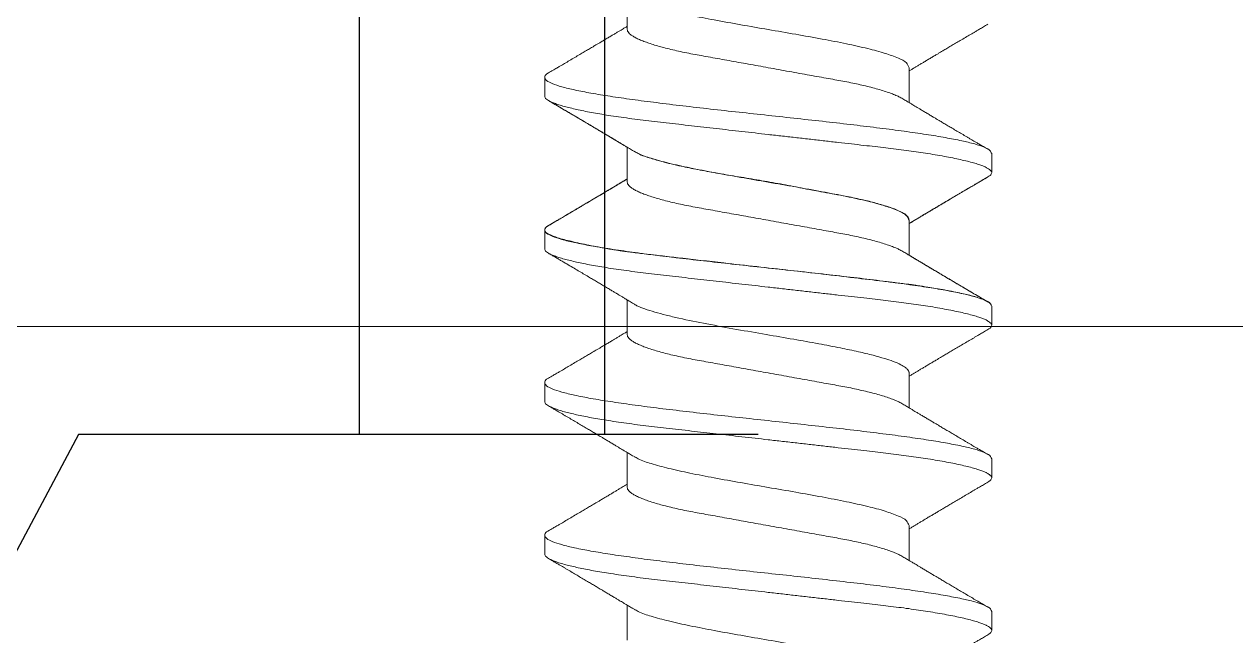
# Model space of a CAD drawing. Extents: x -82 to 113, y -82 to 93.
# Drawn here: x 8.2967 to 8.7412, y 87.245 to 87.4694 of the extents above; entities that cross this region are included whole.
import ezdxf

# ---------------------------------------------------------------- set-up
doc = ezdxf.new("R2010")
doc.units = 0
doc.header["$MEASUREMENT"] = 0
doc.linetypes.add('SLD-Solid', pattern=[0])
doc.layers.get('0').update_dxf_attribs({"linetype": 'CONTINUOUS'})
for name, color, linetype in [('Ballons', 7, 'CONTINUOUS'), ('INERTIA', 7, 'CONTINUOUS'), ('VENT', 5, 'CONTINUOUS')]:
    doc.layers.add(name, color=color, linetype=linetype)

# ---------------------------------------------------------------- blocks, each defined once
blk = doc.blocks.new('NO 8 2 IN')
at = {"color": 7, "linetype": 'SLD-Solid', "lineweight": 15}
for p, q in [((0.4745, 0.082), (0.4675, 0.082)), ((0.5305, 0.082), (0.5235, 0.082)), ((0.5305, 0.082), (0.52353, 0.082)), ((0.5865, 0.082), (0.5795, 0.082)), ((0.6425, 0.082), (0.6355, 0.082)), ((0.45, 0.05169), (0.43721, 0.05169)), ((0.506, 0.05169), (0.49321, 0.05169)), ((0.506, 0.05169), (0.49321, 0.05169)), ((0.562, 0.05169), (0.54921, 0.05169)), ((0.618, 0.05169), (0.60521, 0.05169)), ((0.674, 0.05169), (0.66121, 0.05169)), ((0.464, -0.05169), (0.47679, -0.05169)), ((0.51997, -0.05169), (0.53279, -0.05169)), ((0.52, -0.05169), (0.53279, -0.05169)), ((0.576, -0.05169), (0.58879, -0.05169)), ((0.632, -0.05169), (0.64479, -0.05169)), ((0.4955, -0.082), (0.5025, -0.082)), ((0.5515, -0.082), (0.5585, -0.082)), ((0.5515, -0.082), (0.5585, -0.082)), ((0.6075, -0.082), (0.6145, -0.082)), ((0.6635, -0.082), (0.6705, -0.082))]:
    blk.add_line(p, q, dxfattribs=at)
for points, knots in [([(0.46594, 0.08062), (0.46562, 0.08006), (0.46501, 0.07903), (0.46418, 0.07762), (0.46351, 0.07648), (0.46295, 0.07553), (0.46226, 0.07436), (0.46136, 0.07282), (0.46027, 0.07098), (0.45921, 0.06918), (0.45823, 0.06752), (0.4573, 0.06596), (0.45653, 0.06465), (0.45591, 0.06361), (0.45539, 0.06273), (0.45479, 0.06173), (0.45412, 0.0606), (0.45339, 0.05936), (0.45267, 0.05816), (0.45198, 0.057), (0.45133, 0.05592), (0.45074, 0.05493), (0.45019, 0.05401), (0.44965, 0.05311), (0.44919, 0.05234), (0.44889, 0.05184), (0.44879, 0.05169)], [0, 0, 0, 0, 0.057982, 0.10656, 0.145743, 0.175978, 0.205039, 0.267031, 0.335195, 0.395552, 0.453065, 0.507733, 0.557279, 0.588303, 0.615909, 0.648764, 0.691919, 0.733036, 0.777294, 0.8174, 0.853077, 0.889787, 0.920247, 0.948394, 0.983846, 1, 1, 1, 1]), ([(0.46586, 0.08045), (0.46599, 0.08074), (0.46631, 0.08144), (0.46752, 0.08233), (0.46907, 0.08107), (0.47001, 0.07885), (0.47118, 0.07537), (0.47228, 0.07064), (0.47343, 0.0647), (0.47457, 0.05766), (0.47572, 0.04964), (0.47688, 0.04077), (0.47803, 0.0312), (0.47919, 0.0211), (0.48034, 0.01064), (0.4815, 0), (0.48266, -0.01064), (0.48381, -0.0211), (0.48497, -0.03121), (0.48612, -0.04077), (0.48728, -0.04964), (0.48843, -0.05766), (0.48957, -0.06471), (0.49072, -0.07062), (0.49181, -0.07541), (0.49299, -0.07877), (0.49393, -0.08123), (0.49508, -0.0818), (0.4955, -0.082)], [0, 0, 0, 0, 0.005731, 0.013729, 0.021728, 0.035806, 0.057192, 0.085897, 0.121575, 0.16369, 0.211566, 0.264413, 0.32135, 0.381419, 0.443609, 0.506868, 0.570127, 0.632316, 0.692385, 0.749321, 0.802168, 0.850043, 0.892158, 0.927835, 0.956539, 0.977925, 0.992002, 1, 1, 1, 1]), ([(0.4745, 0.082), (0.47467, 0.08196), (0.47508, 0.08188), (0.47559, 0.08134), (0.47613, 0.08055), (0.47667, 0.07943), (0.47724, 0.078), (0.47782, 0.07624), (0.47839, 0.07424), (0.47894, 0.07201), (0.47949, 0.06959), (0.48004, 0.06692), (0.48058, 0.06404), (0.48111, 0.06094), (0.48166, 0.05756), (0.4822, 0.05389), (0.48274, 0.04995), (0.48326, 0.04587), (0.48376, 0.04167), (0.48425, 0.03731), (0.48477, 0.03278), (0.48529, 0.02821), (0.48581, 0.02362), (0.48633, 0.01904), (0.48687, 0.01436), (0.48741, 0.00962), (0.48795, 0.00482), (0.48852, -0.00015), (0.4891, -0.00526), (0.48969, -0.01048), (0.49028, -0.01564), (0.49086, -0.02071), (0.49142, -0.02565), (0.49197, -0.03045), (0.49248, -0.03495), (0.49296, -0.03915), (0.4934, -0.04309), (0.49387, -0.04691), (0.49435, -0.05063), (0.49485, -0.05422), (0.49538, -0.05776), (0.49593, -0.06122), (0.49652, -0.06456), (0.49711, -0.06766), (0.4977, -0.07048), (0.4983, -0.07301), (0.49889, -0.07524), (0.49946, -0.07712), (0.50001, -0.07865), (0.50052, -0.07985), (0.50102, -0.08079), (0.50151, -0.08145), (0.50198, -0.0819), (0.50234, -0.08197), (0.5025, -0.082)], [0, 0, 0, 0, 0.003092, 0.007218, 0.012848, 0.020196, 0.029358, 0.040369, 0.053221, 0.066587, 0.081415, 0.097635, 0.11516, 0.13389, 0.153715, 0.176448, 0.200175, 0.224724, 0.249925, 0.275906, 0.303091, 0.331379, 0.358168, 0.385658, 0.413725, 0.442232, 0.471038, 0.499995, 0.531578, 0.562967, 0.593969, 0.624401, 0.654092, 0.682884, 0.710637, 0.735058, 0.758527, 0.78147, 0.803831, 0.825476, 0.846274, 0.867849, 0.888108, 0.906911, 0.924131, 0.939662, 0.953423, 0.965357, 0.974673, 0.982441, 0.988705, 0.993557, 0.99719, 1, 1, 1, 1]), ([(0.49456, 0.04945), (0.49428, 0.04991), (0.49375, 0.05078), (0.49303, 0.05198), (0.49243, 0.05298), (0.49191, 0.05385), (0.4914, 0.05471), (0.49082, 0.05567), (0.49014, 0.05681), (0.4894, 0.05805), (0.48864, 0.05932), (0.48793, 0.06051), (0.48732, 0.06153), (0.48683, 0.06237), (0.4864, 0.06309), (0.486, 0.06377), (0.48543, 0.06472), (0.48468, 0.06599), (0.48374, 0.06758), (0.48273, 0.06928), (0.4817, 0.07104), (0.48081, 0.07255), (0.48009, 0.07376), (0.47957, 0.07465), (0.47905, 0.07552), (0.47849, 0.07647), (0.47782, 0.07762), (0.47699, 0.07903), (0.47639, 0.08006), (0.47606, 0.08062)], [0, 0, 0, 0, 0.045199, 0.083899, 0.116073, 0.141732, 0.167575, 0.1987, 0.235116, 0.276837, 0.318633, 0.357685, 0.39061, 0.417395, 0.438437, 0.45965, 0.482988, 0.529851, 0.581566, 0.636015, 0.6932, 0.75069, 0.780866, 0.809473, 0.836508, 0.864578, 0.900962, 0.946099, 1, 1, 1, 1]), ([(0.49456, 0.04945), (0.49428, 0.04991), (0.49377, 0.05076), (0.49309, 0.05188), (0.49257, 0.05275), (0.49215, 0.05345), (0.49178, 0.05406), (0.49128, 0.0549), (0.49062, 0.056), (0.48985, 0.05729), (0.48908, 0.05858), (0.48828, 0.05993), (0.48744, 0.06134), (0.48663, 0.06269), (0.48594, 0.06386), (0.48529, 0.06496), (0.48466, 0.06602), (0.48402, 0.06711), (0.48332, 0.06828), (0.4825, 0.06968), (0.4815, 0.07137), (0.48034, 0.07334), (0.47904, 0.07555), (0.47759, 0.078), (0.47658, 0.07972), (0.47606, 0.08062)], [0, 0, 0, 0, 0.045353, 0.081555, 0.108572, 0.129196, 0.148888, 0.167788, 0.210444, 0.254777, 0.291591, 0.335499, 0.384247, 0.427876, 0.465291, 0.496675, 0.533955, 0.567023, 0.601469, 0.646254, 0.701492, 0.764493, 0.835236, 0.913735, 1, 1, 1, 1]), ([(0.52194, 0.08062), (0.52162, 0.08006), (0.52101, 0.07903), (0.52018, 0.07762), (0.51951, 0.07648), (0.51895, 0.07553), (0.51826, 0.07436), (0.51736, 0.07282), (0.51627, 0.07098), (0.51521, 0.06918), (0.51423, 0.06752), (0.5133, 0.06596), (0.51253, 0.06465), (0.51191, 0.06361), (0.51139, 0.06273), (0.51079, 0.06173), (0.51012, 0.0606), (0.50939, 0.05936), (0.50867, 0.05816), (0.50798, 0.057), (0.50733, 0.05592), (0.50674, 0.05493), (0.50619, 0.05401), (0.50565, 0.05311), (0.50519, 0.05234), (0.50489, 0.05184), (0.50479, 0.05169)], [0, 0, 0, 0, 0.057982, 0.10656, 0.145743, 0.175979, 0.205039, 0.267031, 0.335196, 0.395553, 0.453065, 0.507733, 0.55728, 0.588303, 0.615909, 0.648764, 0.691919, 0.733036, 0.777295, 0.817401, 0.853077, 0.889788, 0.920247, 0.948394, 0.983846, 1, 1, 1, 1]), ([(0.52194, 0.08062), (0.5215, 0.07986), (0.52066, 0.07844), (0.5195, 0.07646), (0.51851, 0.07477), (0.5177, 0.0734), (0.51706, 0.07233), (0.5166, 0.07154), (0.51626, 0.07096), (0.51588, 0.07032), (0.51537, 0.06946), (0.51464, 0.06821), (0.51378, 0.06677), (0.51289, 0.06527), (0.51189, 0.06357), (0.51071, 0.06159), (0.50931, 0.05923), (0.50811, 0.05722), (0.50713, 0.05559), (0.50638, 0.05433), (0.5056, 0.05302), (0.50505, 0.05212), (0.50479, 0.05169)], [0, 0, 0, 0, 0.078557, 0.146928, 0.205127, 0.253171, 0.28911, 0.316082, 0.334103, 0.349938, 0.382039, 0.422951, 0.47932, 0.53159, 0.578742, 0.655255, 0.736752, 0.823805, 0.864701, 0.906202, 0.954829, 1, 1, 1, 1]), ([(0.52186, 0.08045), (0.52199, 0.08074), (0.52231, 0.08144), (0.52352, 0.08233), (0.52507, 0.08107), (0.52601, 0.07885), (0.52718, 0.07537), (0.52828, 0.07064), (0.52943, 0.0647), (0.53057, 0.05766), (0.53172, 0.04964), (0.53288, 0.04077), (0.53403, 0.0312), (0.53519, 0.0211), (0.53634, 0.01064), (0.5375, 0), (0.53866, -0.01064), (0.53981, -0.0211), (0.54097, -0.03121), (0.54212, -0.04077), (0.54328, -0.04964), (0.54443, -0.05766), (0.54557, -0.06471), (0.54672, -0.07062), (0.54781, -0.07541), (0.549, -0.07875), (0.54987, -0.08116), (0.55092, -0.08168), (0.55124, -0.08185)], [0, 0, 0, 0, 0.005741, 0.013754, 0.021767, 0.035869, 0.057293, 0.086049, 0.12179, 0.163979, 0.21194, 0.26488, 0.321917, 0.382093, 0.444392, 0.507763, 0.571133, 0.633432, 0.693607, 0.750644, 0.803584, 0.851544, 0.893732, 0.929473, 0.958227, 0.979651, 0.993752, 1, 1, 1, 1]), ([(0.52193, 0.08041), (0.52212, 0.08085), (0.52247, 0.08171), (0.52426, 0.08222), (0.52547, 0.07989), (0.52659, 0.07684), (0.52788, 0.07178), (0.52896, 0.06668), (0.52976, 0.06251), (0.53018, 0.06019), (0.5304, 0.05897), (0.53051, 0.05835), (0.53057, 0.05803), (0.5306, 0.05788), (0.53061, 0.0578), (0.53062, 0.05776), (0.53062, 0.05774), (0.53062, 0.05773), (0.53062, 0.05772), (0.53062, 0.05772), (0.53062, 0.05772), (0.53062, 0.05772), (0.53072, 0.05703), (0.53092, 0.05588), (0.53116, 0.05417), (0.5314, 0.05248), (0.53167, 0.05045), (0.53198, 0.04808), (0.53232, 0.04532), (0.5327, 0.04217), (0.5332, 0.03776), (0.53387, 0.0319), (0.53472, 0.02442), (0.53579, 0.01508), (0.53701, 0.00415), (0.53836, -0.00798), (0.53971, -0.01994), (0.54106, -0.0313), (0.54214, -0.04029), (0.54285, -0.04621), (0.54318, -0.04903), (0.54335, -0.0504), (0.54343, -0.05108), (0.54347, -0.05141), (0.54349, -0.05158), (0.5435, -0.05166), (0.5435, -0.0517), (0.5435, -0.05172), (0.54351, -0.05173), (0.54351, -0.05174), (0.54351, -0.05174), (0.54351, -0.05174), (0.54353, -0.0519), (0.54357, -0.05228), (0.54366, -0.05293), (0.54377, -0.05374), (0.54405, -0.05565), (0.54445, -0.05825), (0.545, -0.06161), (0.54555, -0.06478), (0.54633, -0.06881), (0.54727, -0.07305), (0.54836, -0.07695), (0.54931, -0.07952), (0.55013, -0.08101), (0.55082, -0.08185), (0.55132, -0.08196), (0.5515, -0.082)], [0, 0, 0, 0, 0.008288, 0.015815, 0.02672, 0.047073, 0.077224, 0.116716, 0.13973, 0.152002, 0.158323, 0.161529, 0.163143, 0.163953, 0.164359, 0.164562, 0.164663, 0.164714, 0.164739, 0.164752, 0.164758, 0.164762, 0.164765, 0.17707, 0.185225, 0.195238, 0.207216, 0.221279, 0.23755, 0.256156, 0.277217, 0.315911, 0.360164, 0.409986, 0.481747, 0.554052, 0.625314, 0.693969, 0.755924, 0.785062, 0.799105, 0.805988, 0.809393, 0.811087, 0.811931, 0.812353, 0.812564, 0.812669, 0.812722, 0.812748, 0.812761, 0.812768, 0.812771, 0.815653, 0.819509, 0.824314, 0.830037, 0.853487, 0.870809, 0.889988, 0.91033, 0.943276, 0.966454, 0.981801, 0.99127, 0.996748, 1, 1, 1, 1]), ([(0.5305, 0.082), (0.53067, 0.08196), (0.53108, 0.08188), (0.53159, 0.08134), (0.53213, 0.08055), (0.53267, 0.07943), (0.53324, 0.078), (0.53382, 0.07624), (0.53439, 0.07424), (0.53494, 0.07201), (0.53549, 0.06959), (0.53604, 0.06692), (0.53658, 0.06404), (0.53711, 0.06094), (0.53766, 0.05756), (0.5382, 0.05389), (0.53874, 0.04995), (0.53926, 0.04587), (0.53976, 0.04167), (0.54025, 0.03731), (0.54077, 0.03278), (0.54129, 0.02821), (0.54181, 0.02362), (0.54233, 0.01904), (0.54287, 0.01436), (0.54341, 0.00962), (0.54395, 0.00482), (0.54452, -0.00015), (0.5451, -0.00526), (0.54569, -0.01048), (0.54628, -0.01564), (0.54686, -0.02071), (0.54742, -0.02565), (0.54797, -0.03045), (0.54848, -0.03495), (0.54896, -0.03915), (0.5494, -0.04309), (0.54987, -0.04691), (0.55035, -0.05063), (0.55085, -0.05422), (0.55138, -0.05776), (0.55193, -0.06122), (0.55252, -0.06456), (0.55311, -0.06766), (0.5537, -0.07048), (0.5543, -0.07301), (0.55489, -0.07524), (0.55546, -0.07712), (0.55601, -0.07865), (0.55652, -0.07985), (0.55702, -0.08079), (0.55751, -0.08145), (0.55798, -0.0819), (0.55834, -0.08197), (0.5585, -0.082)], [0, 0, 0, 0, 0.003092, 0.007218, 0.012848, 0.020196, 0.029358, 0.040369, 0.053221, 0.066587, 0.081415, 0.097635, 0.11516, 0.13389, 0.153715, 0.176448, 0.200175, 0.224724, 0.249925, 0.275906, 0.303091, 0.331379, 0.358168, 0.385658, 0.413725, 0.442232, 0.471038, 0.499995, 0.531578, 0.562967, 0.593969, 0.624401, 0.654092, 0.682884, 0.710637, 0.735058, 0.758527, 0.78147, 0.803831, 0.825476, 0.846274, 0.867849, 0.888108, 0.906911, 0.924131, 0.939662, 0.953423, 0.965357, 0.974673, 0.982441, 0.988705, 0.993557, 0.99719, 1, 1, 1, 1]), ([(0.5305, 0.082), (0.53067, 0.08196), (0.53108, 0.08188), (0.53159, 0.08134), (0.53213, 0.08055), (0.53267, 0.07943), (0.53324, 0.078), (0.53382, 0.07624), (0.53439, 0.07424), (0.53494, 0.07201), (0.53549, 0.06959), (0.53604, 0.06692), (0.53658, 0.06404), (0.53711, 0.06094), (0.53766, 0.05756), (0.5382, 0.05389), (0.53874, 0.04995), (0.53926, 0.04587), (0.53976, 0.04167), (0.54025, 0.03731), (0.54077, 0.03278), (0.54129, 0.02821), (0.54181, 0.02362), (0.54233, 0.01904), (0.54287, 0.01436), (0.54341, 0.00962), (0.54395, 0.00482), (0.54452, -0.00015), (0.5451, -0.00526), (0.54569, -0.01048), (0.54628, -0.01564), (0.54686, -0.02071), (0.54742, -0.02565), (0.54797, -0.03045), (0.54848, -0.03495), (0.54896, -0.03915), (0.5494, -0.04309), (0.54987, -0.04691), (0.55035, -0.05063), (0.55085, -0.05422), (0.55138, -0.05776), (0.55193, -0.06122), (0.55252, -0.06456), (0.55311, -0.06766), (0.5537, -0.07048), (0.5543, -0.07301), (0.55489, -0.07524), (0.55546, -0.07712), (0.55601, -0.07865), (0.55652, -0.07985), (0.55702, -0.08079), (0.55751, -0.08145), (0.55798, -0.0819), (0.55834, -0.08197), (0.5585, -0.082)], [0, 0, 0, 0, 0.0030922, 0.0072181, 0.0128484, 0.0201962, 0.0293579, 0.0403687, 0.0532214, 0.0665875, 0.0814155, 0.097635, 0.1151599, 0.1338904, 0.1537149, 0.1764479, 0.2001745, 0.2247242, 0.2499245, 0.2759056, 0.3030907, 0.3313793, 0.3581676, 0.385658, 0.4137247, 0.4422324, 0.4710383, 0.4999946, 0.5315781, 0.5629665, 0.5939686, 0.6244012, 0.6540923, 0.6828844, 0.7106365, 0.7350577, 0.7585265, 0.7814702, 0.803831, 0.825476, 0.8462743, 0.8678486, 0.8881084, 0.906911, 0.9241308, 0.9396618, 0.9534224, 0.9653573, 0.9746726, 0.982441, 0.9887047, 0.9935572, 0.9971898, 1, 1, 1, 1]), ([(0.55056, 0.04945), (0.55027, 0.04993), (0.54972, 0.05083), (0.54896, 0.05209), (0.54829, 0.05321), (0.54772, 0.05417), (0.54724, 0.05496), (0.54688, 0.05556), (0.54658, 0.05606), (0.5463, 0.05653), (0.54586, 0.05727), (0.54524, 0.05832), (0.54442, 0.05968), (0.54355, 0.06115), (0.54267, 0.06264), (0.5418, 0.06411), (0.54086, 0.06568), (0.53986, 0.06737), (0.53874, 0.06926), (0.53757, 0.07125), (0.5365, 0.07307), (0.53557, 0.07464), (0.53487, 0.07583), (0.53431, 0.07678), (0.53383, 0.0776), (0.53336, 0.0784), (0.53275, 0.07943), (0.5323, 0.0802), (0.53206, 0.08062)], [0, 0, 0, 0, 0.046389, 0.087179, 0.122346, 0.154449, 0.179736, 0.198192, 0.212685, 0.227819, 0.243656, 0.283769, 0.329025, 0.374915, 0.424937, 0.472362, 0.516088, 0.57665, 0.634995, 0.697606, 0.767583, 0.81008, 0.848361, 0.882214, 0.901107, 0.926387, 0.959349, 1, 1, 1, 1]), ([(0.57794, 0.08062), (0.57762, 0.08006), (0.57701, 0.07903), (0.57618, 0.07762), (0.57551, 0.07648), (0.57495, 0.07553), (0.57426, 0.07436), (0.57336, 0.07282), (0.57227, 0.07098), (0.57121, 0.06918), (0.57023, 0.06752), (0.5693, 0.06596), (0.56853, 0.06465), (0.56791, 0.06361), (0.56739, 0.06273), (0.56679, 0.06173), (0.56612, 0.0606), (0.56539, 0.05936), (0.56467, 0.05816), (0.56398, 0.057), (0.56333, 0.05592), (0.56274, 0.05493), (0.56219, 0.05401), (0.56165, 0.05311), (0.56119, 0.05234), (0.56089, 0.05184), (0.56079, 0.05169)], [0, 0, 0, 0, 0.0579828, 0.1065596, 0.1457438, 0.1759787, 0.2050392, 0.2670312, 0.3351953, 0.3955529, 0.4530647, 0.5077331, 0.5572798, 0.5883029, 0.6159094, 0.6487641, 0.6919186, 0.7330355, 0.7772941, 0.8174003, 0.8530775, 0.8897876, 0.9202468, 0.9483936, 0.9838456, 1, 1, 1, 1]), ([(0.57786, 0.08045), (0.57799, 0.08074), (0.57831, 0.08144), (0.57952, 0.08233), (0.58107, 0.08107), (0.58201, 0.07885), (0.58318, 0.07537), (0.58428, 0.07064), (0.58543, 0.0647), (0.58657, 0.05766), (0.58772, 0.04964), (0.58888, 0.04077), (0.59003, 0.0312), (0.59119, 0.0211), (0.59234, 0.01064), (0.5935, 0), (0.59466, -0.01064), (0.59581, -0.0211), (0.59697, -0.03121), (0.59812, -0.04077), (0.59928, -0.04964), (0.60043, -0.05766), (0.60157, -0.06471), (0.60272, -0.07062), (0.60381, -0.07541), (0.60499, -0.07877), (0.60593, -0.08123), (0.60708, -0.0818), (0.6075, -0.082)], [0, 0, 0, 0, 0.005731, 0.013729, 0.021729, 0.035806, 0.057193, 0.085897, 0.121575, 0.163691, 0.211566, 0.264413, 0.32135, 0.381419, 0.443609, 0.506868, 0.570127, 0.632316, 0.692385, 0.749322, 0.802168, 0.850043, 0.892158, 0.927835, 0.956539, 0.977925, 0.992002, 1, 1, 1, 1]), ([(0.5865, 0.082), (0.58667, 0.08196), (0.58708, 0.08188), (0.58759, 0.08134), (0.58813, 0.08055), (0.58867, 0.07943), (0.58924, 0.078), (0.58982, 0.07624), (0.59039, 0.07424), (0.59094, 0.07201), (0.59149, 0.06959), (0.59204, 0.06692), (0.59258, 0.06404), (0.59311, 0.06094), (0.59366, 0.05756), (0.5942, 0.05389), (0.59474, 0.04995), (0.59526, 0.04587), (0.59576, 0.04167), (0.59625, 0.03731), (0.59677, 0.03278), (0.59729, 0.02821), (0.59781, 0.02362), (0.59833, 0.01904), (0.59887, 0.01436), (0.59941, 0.00962), (0.59995, 0.00482), (0.60052, -0.00015), (0.6011, -0.00526), (0.60169, -0.01048), (0.60228, -0.01564), (0.60286, -0.02071), (0.60342, -0.02565), (0.60397, -0.03045), (0.60448, -0.03495), (0.60496, -0.03915), (0.6054, -0.04309), (0.60587, -0.04691), (0.60635, -0.05063), (0.60685, -0.05422), (0.60738, -0.05776), (0.60793, -0.06122), (0.60852, -0.06456), (0.60911, -0.06766), (0.6097, -0.07048), (0.6103, -0.07301), (0.61089, -0.07524), (0.61146, -0.07712), (0.61201, -0.07865), (0.61252, -0.07985), (0.61302, -0.08079), (0.61351, -0.08145), (0.61398, -0.0819), (0.61434, -0.08197), (0.6145, -0.082)], [0, 0, 0, 0, 0.003093, 0.007218, 0.012849, 0.020196, 0.029358, 0.040369, 0.053222, 0.066588, 0.081416, 0.097635, 0.11516, 0.133891, 0.153715, 0.176448, 0.200175, 0.224724, 0.249925, 0.275906, 0.303091, 0.331379, 0.358168, 0.385658, 0.413725, 0.442233, 0.471038, 0.499995, 0.531578, 0.562967, 0.593969, 0.624401, 0.654092, 0.682884, 0.710637, 0.735058, 0.758527, 0.78147, 0.803831, 0.825476, 0.846274, 0.867849, 0.888108, 0.906911, 0.924131, 0.939662, 0.953422, 0.965357, 0.974673, 0.982441, 0.988705, 0.993557, 0.99719, 1, 1, 1, 1]), ([(0.60656, 0.04945), (0.60628, 0.04991), (0.60575, 0.05078), (0.60503, 0.05198), (0.60443, 0.05298), (0.60391, 0.05385), (0.6034, 0.05471), (0.60282, 0.05567), (0.60214, 0.05681), (0.6014, 0.05805), (0.60064, 0.05932), (0.59993, 0.06051), (0.59932, 0.06153), (0.59883, 0.06237), (0.5984, 0.06309), (0.598, 0.06377), (0.59743, 0.06472), (0.59668, 0.06599), (0.59574, 0.06758), (0.59473, 0.06928), (0.5937, 0.07104), (0.59281, 0.07255), (0.59209, 0.07376), (0.59157, 0.07465), (0.59105, 0.07552), (0.59049, 0.07647), (0.58982, 0.07762), (0.58899, 0.07903), (0.58839, 0.08006), (0.58806, 0.08062)], [0, 0, 0, 0, 0.0451994, 0.0838995, 0.1160725, 0.1417323, 0.1675759, 0.1986999, 0.2351163, 0.2768365, 0.318633, 0.357685, 0.3906107, 0.4173953, 0.438437, 0.4596498, 0.4829882, 0.5298511, 0.5815661, 0.6360153, 0.6932005, 0.7506899, 0.7808661, 0.8094732, 0.8365086, 0.8645783, 0.9009618, 0.9460988, 1, 1, 1, 1]), ([(0.63394, 0.08062), (0.63362, 0.08006), (0.63301, 0.07903), (0.63218, 0.07762), (0.63151, 0.07648), (0.63095, 0.07553), (0.63026, 0.07436), (0.62936, 0.07282), (0.62827, 0.07098), (0.62721, 0.06918), (0.62623, 0.06752), (0.6253, 0.06596), (0.62453, 0.06465), (0.62391, 0.06361), (0.62339, 0.06273), (0.62279, 0.06173), (0.62212, 0.0606), (0.62139, 0.05936), (0.62067, 0.05816), (0.61998, 0.057), (0.61933, 0.05592), (0.61874, 0.05493), (0.61819, 0.05401), (0.61765, 0.05311), (0.61719, 0.05234), (0.61689, 0.05184), (0.61679, 0.05169)], [0, 0, 0, 0, 0.057982, 0.10656, 0.145743, 0.175979, 0.205039, 0.26703, 0.335195, 0.395553, 0.453065, 0.507733, 0.55728, 0.588303, 0.615908, 0.648764, 0.691919, 0.733036, 0.777294, 0.8174, 0.853077, 0.889788, 0.920247, 0.948394, 0.983846, 1, 1, 1, 1]), ([(0.63386, 0.08045), (0.63399, 0.08074), (0.63431, 0.08144), (0.63552, 0.08233), (0.63707, 0.08107), (0.63801, 0.07885), (0.63918, 0.07537), (0.64028, 0.07064), (0.64143, 0.0647), (0.64257, 0.05766), (0.64372, 0.04964), (0.64488, 0.04077), (0.64603, 0.0312), (0.64719, 0.0211), (0.64834, 0.01064), (0.6495, 0), (0.65066, -0.01064), (0.65181, -0.0211), (0.65297, -0.03121), (0.65412, -0.04077), (0.65528, -0.04964), (0.65643, -0.05766), (0.65757, -0.06471), (0.65872, -0.07062), (0.65981, -0.07541), (0.66099, -0.07877), (0.66193, -0.08123), (0.66308, -0.0818), (0.6635, -0.082)], [0, 0, 0, 0, 0.005731, 0.013729, 0.021728, 0.035806, 0.057192, 0.085897, 0.121575, 0.16369, 0.211566, 0.264413, 0.32135, 0.381419, 0.443609, 0.506868, 0.570127, 0.632316, 0.692385, 0.749321, 0.802168, 0.850043, 0.892157, 0.927835, 0.956539, 0.977925, 0.992001, 1, 1, 1, 1]), ([(0.6425, 0.082), (0.64267, 0.08196), (0.64308, 0.08188), (0.64359, 0.08134), (0.64413, 0.08055), (0.64467, 0.07943), (0.64524, 0.078), (0.64582, 0.07624), (0.64639, 0.07424), (0.64694, 0.07201), (0.64749, 0.06959), (0.64804, 0.06692), (0.64858, 0.06404), (0.64911, 0.06094), (0.64965, 0.05756), (0.6502, 0.05389), (0.65074, 0.04995), (0.65126, 0.04587), (0.65176, 0.04167), (0.65225, 0.03731), (0.65277, 0.03278), (0.65329, 0.02821), (0.65381, 0.02362), (0.65433, 0.01904), (0.65486, 0.01436), (0.65541, 0.00962), (0.65595, 0.00482), (0.65652, -0.00015), (0.6571, -0.00526), (0.65769, -0.01048), (0.65828, -0.01564), (0.65886, -0.02071), (0.65942, -0.02565), (0.65997, -0.03045), (0.66048, -0.03495), (0.66096, -0.03915), (0.6614, -0.04309), (0.66187, -0.04691), (0.66235, -0.05063), (0.66285, -0.05422), (0.66338, -0.05776), (0.66393, -0.06122), (0.66452, -0.06456), (0.66511, -0.06766), (0.6657, -0.07048), (0.6663, -0.07301), (0.66689, -0.07524), (0.66746, -0.07712), (0.66801, -0.07865), (0.66852, -0.07985), (0.66902, -0.08079), (0.66951, -0.08145), (0.66998, -0.0819), (0.67034, -0.08197), (0.6705, -0.082)], [0, 0, 0, 0, 0.003092, 0.007218, 0.012848, 0.020196, 0.029358, 0.040368, 0.053221, 0.066587, 0.081415, 0.097635, 0.11516, 0.13389, 0.153715, 0.176448, 0.200174, 0.224724, 0.249924, 0.275905, 0.303091, 0.331379, 0.358167, 0.385658, 0.413725, 0.442232, 0.471038, 0.499995, 0.531578, 0.562966, 0.593969, 0.624401, 0.654092, 0.682884, 0.710636, 0.735058, 0.758527, 0.78147, 0.803831, 0.825476, 0.846274, 0.867849, 0.888108, 0.906911, 0.924131, 0.939662, 0.953422, 0.965357, 0.974673, 0.982441, 0.988705, 0.993557, 0.99719, 1, 1, 1, 1]), ([(0.66256, 0.04945), (0.66228, 0.04991), (0.66175, 0.05078), (0.66103, 0.05198), (0.66043, 0.05298), (0.65991, 0.05385), (0.6594, 0.05471), (0.65882, 0.05567), (0.65814, 0.05681), (0.6574, 0.05805), (0.65664, 0.05932), (0.65593, 0.06051), (0.65532, 0.06153), (0.65483, 0.06237), (0.6544, 0.06309), (0.654, 0.06377), (0.65343, 0.06472), (0.65268, 0.06599), (0.65174, 0.06758), (0.65073, 0.06928), (0.6497, 0.07104), (0.64881, 0.07255), (0.64809, 0.07376), (0.64757, 0.07465), (0.64705, 0.07552), (0.64649, 0.07647), (0.64582, 0.07762), (0.64499, 0.07903), (0.64439, 0.08006), (0.64406, 0.08062)], [0, 0, 0, 0, 0.0451994, 0.0838995, 0.1160725, 0.1417313, 0.1675749, 0.1986999, 0.2351163, 0.2768365, 0.318633, 0.357685, 0.3906107, 0.4173953, 0.438437, 0.4596488, 0.4829882, 0.5298511, 0.5815661, 0.6360153, 0.6931995, 0.7506899, 0.7808661, 0.8094732, 0.8365086, 0.8645783, 0.9009618, 0.9460988, 1, 1, 1, 1]), ([(0.43863, 0.04922), (0.43893, 0.04874), (0.44014, 0.04681), (0.44141, 0.04246), (0.44318, 0.03613), (0.44485, 0.02837), (0.44657, 0.01954), (0.44828, 0.00996), (0.45, 0), (0.45172, -0.00996), (0.45343, -0.01954), (0.45514, -0.02838), (0.45685, -0.0361), (0.4585, -0.04254), (0.46024, -0.04717), (0.46168, -0.05064), (0.46337, -0.0514), (0.464, -0.05169)], [0, 0, 0, 0, 0.016211, 0.064626, 0.128031, 0.204413, 0.291076, 0.384847, 0.48225, 0.579652, 0.673423, 0.760083, 0.836464, 0.899866, 0.948278, 0.98085, 1, 1, 1, 1]), ([(0.45, 0.05169), (0.4502, 0.05166), (0.45064, 0.05159), (0.45127, 0.05114), (0.4519, 0.05045), (0.45256, 0.04949), (0.45323, 0.04825), (0.4539, 0.04678), (0.45456, 0.04508), (0.45522, 0.0432), (0.45587, 0.0411), (0.45651, 0.0388), (0.45716, 0.03628), (0.4578, 0.03355), (0.45842, 0.03063), (0.45902, 0.0276), (0.45959, 0.02443), (0.46018, 0.02113), (0.46079, 0.01775), (0.46142, 0.0143), (0.46205, 0.01082), (0.46269, 0.00726), (0.46334, 0.00364), (0.46401, -0.00007), (0.4647, -0.00386), (0.46539, -0.00769), (0.46607, -0.01146), (0.46673, -0.01513), (0.46737, -0.01868), (0.46798, -0.02203), (0.46854, -0.02517), (0.46908, -0.02813), (0.46965, -0.03098), (0.47024, -0.03372), (0.47087, -0.03639), (0.47152, -0.03894), (0.47221, -0.04135), (0.4729, -0.04355), (0.47359, -0.0455), (0.47429, -0.0472), (0.47488, -0.04849), (0.4753, -0.04919), (0.47545, -0.04943)], [0, 0, 0, 0, 0.0056599, 0.0125775, 0.0213656, 0.0323516, 0.0456897, 0.0614235, 0.0784225, 0.0974411, 0.1183588, 0.1410211, 0.1652461, 0.1924205, 0.2208649, 0.2503105, 0.2805998, 0.3124188, 0.3457879, 0.3784824, 0.4121662, 0.4466137, 0.4815809, 0.5168112, 0.5541709, 0.5912169, 0.6276443, 0.663165, 0.6975153, 0.7304612, 0.760059, 0.7884191, 0.8160641, 0.8427916, 0.8683764, 0.8940213, 0.9178954, 0.9397845, 0.9595098, 0.9769376, 0.9919873, 1, 1, 1, 1]), ([(0.4946, 0.04945), (0.49497, 0.04876), (0.49588, 0.04705), (0.49704, 0.04382), (0.49815, 0.04018), (0.49914, 0.03637), (0.50017, 0.03196), (0.50131, 0.02643), (0.50254, 0.01976), (0.50375, 0.01261), (0.50496, 0.00512), (0.5063, -0.00255), (0.50738, -0.00832), (0.50813, -0.01213), (0.50846, -0.01375), (0.50874, -0.01511), (0.50907, -0.01686), (0.50956, -0.01963), (0.51022, -0.0234), (0.51089, -0.02713), (0.51154, -0.03046), (0.51218, -0.03342), (0.51303, -0.03708), (0.51409, -0.04113), (0.51537, -0.0452), (0.51666, -0.0484), (0.5179, -0.05041), (0.51911, -0.05174), (0.51982, -0.05159), (0.51997, -0.05156)], [0, 0, 0, 0, 0.0222964, 0.0549502, 0.0975425, 0.1306887, 0.1669662, 0.2265783, 0.2913754, 0.3600535, 0.4330742, 0.5076135, 0.5817689, 0.6000607, 0.6182046, 0.6289887, 0.6394203, 0.6689217, 0.7091003, 0.7482903, 0.7768622, 0.8057724, 0.8346003, 0.8837241, 0.9246536, 0.9567822, 0.9800164, 0.9955232, 1, 1, 1, 1]), ([(0.49463, 0.04922), (0.49493, 0.04874), (0.49614, 0.04681), (0.49741, 0.04246), (0.49918, 0.03613), (0.50085, 0.02837), (0.50257, 0.01954), (0.50428, 0.00996), (0.506, 0), (0.50772, -0.00996), (0.50943, -0.01954), (0.51114, -0.02838), (0.51285, -0.0361), (0.5145, -0.04254), (0.51624, -0.04717), (0.51768, -0.05064), (0.51937, -0.0514), (0.52, -0.05169)], [0, 0, 0, 0, 0.016211, 0.064626, 0.128031, 0.204413, 0.291075, 0.384847, 0.48225, 0.579652, 0.673423, 0.760083, 0.836464, 0.899866, 0.948278, 0.98085, 1, 1, 1, 1]), ([(0.506, 0.05169), (0.5062, 0.05166), (0.50664, 0.05159), (0.50727, 0.05114), (0.5079, 0.05045), (0.50856, 0.04949), (0.50923, 0.04825), (0.5099, 0.04678), (0.51056, 0.04508), (0.51122, 0.0432), (0.51187, 0.0411), (0.51251, 0.0388), (0.51316, 0.03628), (0.51379, 0.03355), (0.51442, 0.03063), (0.51502, 0.0276), (0.51559, 0.02443), (0.51618, 0.02113), (0.51679, 0.01775), (0.51742, 0.0143), (0.51805, 0.01082), (0.51869, 0.00726), (0.51934, 0.00364), (0.52001, -0.00007), (0.5207, -0.00386), (0.52139, -0.00769), (0.52207, -0.01146), (0.52273, -0.01513), (0.52337, -0.01868), (0.52398, -0.02203), (0.52454, -0.02517), (0.52508, -0.02813), (0.52565, -0.03098), (0.52624, -0.03372), (0.52687, -0.03639), (0.52752, -0.03894), (0.52821, -0.04135), (0.5289, -0.04355), (0.52959, -0.0455), (0.53029, -0.0472), (0.53088, -0.04849), (0.5313, -0.04919), (0.53145, -0.04943)], [0, 0, 0, 0, 0.00566, 0.012578, 0.021366, 0.032352, 0.04569, 0.061424, 0.078423, 0.097441, 0.118359, 0.141021, 0.165246, 0.192421, 0.220865, 0.250311, 0.2806, 0.312419, 0.345788, 0.378482, 0.412166, 0.446614, 0.481581, 0.516811, 0.554171, 0.591217, 0.627644, 0.663165, 0.697515, 0.730461, 0.760059, 0.788419, 0.816064, 0.842792, 0.868377, 0.894021, 0.917895, 0.939784, 0.95951, 0.976938, 0.991987, 1, 1, 1, 1]), ([(0.506, 0.05169), (0.5062, 0.05166), (0.50664, 0.05159), (0.50727, 0.05114), (0.5079, 0.05045), (0.50856, 0.04949), (0.50923, 0.04825), (0.5099, 0.04678), (0.51056, 0.04508), (0.51122, 0.0432), (0.51187, 0.0411), (0.51251, 0.0388), (0.51316, 0.03628), (0.51379, 0.03355), (0.51442, 0.03063), (0.51502, 0.0276), (0.51559, 0.02443), (0.51618, 0.02113), (0.51679, 0.01775), (0.51742, 0.0143), (0.51805, 0.01082), (0.51869, 0.00726), (0.51934, 0.00364), (0.52001, -0.00007), (0.5207, -0.00386), (0.52139, -0.00769), (0.52207, -0.01146), (0.52273, -0.01513), (0.52337, -0.01868), (0.52398, -0.02203), (0.52454, -0.02517), (0.52508, -0.02813), (0.52565, -0.03098), (0.52624, -0.03372), (0.52687, -0.03639), (0.52752, -0.03894), (0.52821, -0.04135), (0.5289, -0.04355), (0.52959, -0.0455), (0.53029, -0.0472), (0.53088, -0.04849), (0.5313, -0.04919), (0.53145, -0.04943)], [0, 0, 0, 0, 0.00566, 0.012578, 0.021366, 0.032352, 0.04569, 0.061424, 0.078423, 0.097441, 0.118359, 0.141021, 0.165246, 0.19242, 0.220865, 0.25031, 0.2806, 0.312418, 0.345788, 0.378482, 0.412166, 0.446613, 0.48158, 0.516811, 0.55417, 0.591216, 0.627643, 0.663164, 0.697514, 0.73046, 0.760058, 0.788418, 0.816063, 0.84279, 0.868375, 0.89402, 0.917894, 0.939783, 0.959508, 0.976936, 0.991986, 1, 1, 1, 1]), ([(0.55063, 0.04935), (0.55087, 0.04896), (0.55165, 0.04767), (0.55259, 0.04505), (0.55375, 0.04147), (0.55485, 0.03729), (0.55635, 0.03091), (0.55808, 0.02228), (0.56002, 0.01161), (0.56186, 0.00098), (0.56359, -0.00906), (0.56521, -0.01816), (0.56672, -0.02609), (0.56812, -0.03276), (0.56941, -0.03818), (0.57058, -0.04242), (0.5717, -0.04583), (0.57277, -0.04841), (0.57382, -0.0502), (0.57472, -0.05122), (0.57542, -0.05161), (0.57584, -0.05168), (0.57596, -0.05169), (0.576, -0.05169)], [0, 0, 0, 0, 0.012925, 0.04286, 0.078968, 0.120332, 0.165947, 0.265875, 0.371123, 0.475227, 0.573222, 0.661694, 0.73866, 0.803355, 0.855965, 0.897367, 0.928888, 0.95826, 0.976717, 0.987833, 0.996617, 0.998881, 1, 1, 1, 1]), ([(0.562, 0.05169), (0.5622, 0.05166), (0.56264, 0.05159), (0.56327, 0.05114), (0.5639, 0.05045), (0.56456, 0.04949), (0.56523, 0.04825), (0.5659, 0.04678), (0.56656, 0.04508), (0.56722, 0.0432), (0.56787, 0.0411), (0.56851, 0.0388), (0.56916, 0.03628), (0.5698, 0.03355), (0.57042, 0.03063), (0.57102, 0.0276), (0.57159, 0.02443), (0.57218, 0.02113), (0.57279, 0.01775), (0.57342, 0.0143), (0.57405, 0.01082), (0.57469, 0.00726), (0.57534, 0.00364), (0.57601, -0.00007), (0.5767, -0.00386), (0.57739, -0.00769), (0.57807, -0.01146), (0.57873, -0.01513), (0.57937, -0.01868), (0.57998, -0.02203), (0.58054, -0.02517), (0.58108, -0.02813), (0.58165, -0.03098), (0.58224, -0.03372), (0.58287, -0.03639), (0.58352, -0.03894), (0.58421, -0.04135), (0.5849, -0.04355), (0.58559, -0.0455), (0.58629, -0.0472), (0.58688, -0.04849), (0.5873, -0.04919), (0.58745, -0.04943)], [0, 0, 0, 0, 0.0056596, 0.0125775, 0.0213653, 0.0323514, 0.0456894, 0.0614234, 0.0784222, 0.0974409, 0.1183585, 0.1410209, 0.1652458, 0.1924203, 0.2208648, 0.2503104, 0.2805997, 0.3124186, 0.3457877, 0.3784822, 0.412166, 0.4466135, 0.4815807, 0.5168111, 0.5541707, 0.5912168, 0.6276441, 0.6631648, 0.6975151, 0.7304611, 0.7600589, 0.7884189, 0.816064, 0.8427915, 0.8683763, 0.8940211, 0.9178953, 0.9397843, 0.9595096, 0.9769374, 0.9919871, 1, 1, 1, 1]), ([(0.60663, 0.04922), (0.60693, 0.04874), (0.60814, 0.04681), (0.60941, 0.04246), (0.61118, 0.03613), (0.61285, 0.02837), (0.61457, 0.01954), (0.61628, 0.00996), (0.618, 0), (0.61972, -0.00996), (0.62143, -0.01954), (0.62314, -0.02838), (0.62485, -0.0361), (0.6265, -0.04254), (0.62824, -0.04717), (0.62968, -0.05064), (0.63137, -0.0514), (0.632, -0.05169)], [0, 0, 0, 0, 0.016211, 0.064626, 0.128031, 0.204413, 0.291076, 0.384847, 0.48225, 0.579652, 0.673423, 0.760083, 0.836464, 0.899866, 0.948278, 0.98085, 1, 1, 1, 1]), ([(0.618, 0.05169), (0.6182, 0.05166), (0.61864, 0.05159), (0.61927, 0.05114), (0.6199, 0.05045), (0.62056, 0.04949), (0.62123, 0.04825), (0.6219, 0.04678), (0.62256, 0.04508), (0.62322, 0.0432), (0.62387, 0.0411), (0.62451, 0.0388), (0.62516, 0.03628), (0.6258, 0.03355), (0.62642, 0.03063), (0.62702, 0.0276), (0.62759, 0.02443), (0.62818, 0.02113), (0.62879, 0.01775), (0.62942, 0.0143), (0.63005, 0.01082), (0.63069, 0.00726), (0.63134, 0.00364), (0.63201, -0.00007), (0.6327, -0.00386), (0.63339, -0.00769), (0.63407, -0.01146), (0.63473, -0.01513), (0.63537, -0.01868), (0.63598, -0.02203), (0.63654, -0.02517), (0.63708, -0.02813), (0.63765, -0.03098), (0.63824, -0.03372), (0.63887, -0.03639), (0.63952, -0.03894), (0.64021, -0.04135), (0.6409, -0.04355), (0.64159, -0.0455), (0.64229, -0.0472), (0.64288, -0.04849), (0.6433, -0.04919), (0.64345, -0.04943)], [0, 0, 0, 0, 0.00566, 0.012577, 0.021365, 0.032352, 0.045689, 0.061423, 0.078422, 0.097441, 0.118359, 0.141021, 0.165246, 0.19242, 0.220865, 0.25031, 0.2806, 0.312419, 0.345788, 0.378482, 0.412166, 0.446614, 0.481581, 0.516811, 0.554171, 0.591217, 0.627644, 0.663165, 0.697515, 0.730461, 0.760059, 0.788419, 0.816064, 0.842792, 0.868376, 0.894021, 0.917895, 0.939784, 0.95951, 0.976937, 0.991987, 1, 1, 1, 1]), ([(0.66263, 0.04922), (0.66293, 0.04874), (0.66414, 0.04681), (0.66541, 0.04246), (0.66718, 0.03613), (0.66885, 0.02837), (0.67057, 0.01954), (0.67228, 0.00996), (0.674, 0), (0.67572, -0.00996), (0.67743, -0.01954), (0.67914, -0.02838), (0.68085, -0.0361), (0.6825, -0.04254), (0.68424, -0.04717), (0.68568, -0.05064), (0.68737, -0.0514), (0.688, -0.05169)], [0, 0, 0, 0, 0.016211, 0.064626, 0.128031, 0.204413, 0.291076, 0.384847, 0.48225, 0.579652, 0.673423, 0.760084, 0.836464, 0.899866, 0.948278, 0.980851, 1, 1, 1, 1]), ([(0.44806, -0.08062), (0.44838, -0.08006), (0.44899, -0.07903), (0.44982, -0.07762), (0.45049, -0.07648), (0.45105, -0.07553), (0.45174, -0.07436), (0.45264, -0.07282), (0.45373, -0.07098), (0.45479, -0.06918), (0.45577, -0.06752), (0.4567, -0.06596), (0.45747, -0.06465), (0.45809, -0.06361), (0.45861, -0.06273), (0.45921, -0.06173), (0.45988, -0.0606), (0.46061, -0.05936), (0.46133, -0.05816), (0.46202, -0.057), (0.46267, -0.05592), (0.46326, -0.05493), (0.46381, -0.05401), (0.46435, -0.05311), (0.46481, -0.05234), (0.46511, -0.05184), (0.46521, -0.05169)], [0, 0, 0, 0, 0.057982, 0.10656, 0.145743, 0.175978, 0.205039, 0.267031, 0.335195, 0.395552, 0.453065, 0.507733, 0.557279, 0.588303, 0.615909, 0.648764, 0.691919, 0.733036, 0.777294, 0.8174, 0.853077, 0.889787, 0.920247, 0.948394, 0.983846, 1, 1, 1, 1]), ([(0.47544, -0.04945), (0.47572, -0.04991), (0.47625, -0.05078), (0.47697, -0.05198), (0.47757, -0.05298), (0.47809, -0.05385), (0.4786, -0.05471), (0.47918, -0.05567), (0.47986, -0.05681), (0.4806, -0.05805), (0.48136, -0.05932), (0.48207, -0.06051), (0.48268, -0.06153), (0.48317, -0.06237), (0.4836, -0.06309), (0.484, -0.06377), (0.48457, -0.06472), (0.48532, -0.06599), (0.48626, -0.06758), (0.48727, -0.06928), (0.4883, -0.07104), (0.48919, -0.07255), (0.48991, -0.07376), (0.49043, -0.07465), (0.49095, -0.07552), (0.49151, -0.07647), (0.49218, -0.07762), (0.49301, -0.07903), (0.49361, -0.08006), (0.49394, -0.08062)], [0, 0, 0, 0, 0.0452, 0.083899, 0.116073, 0.141732, 0.167575, 0.1987, 0.235116, 0.276837, 0.318633, 0.357686, 0.39061, 0.417396, 0.438437, 0.45965, 0.482988, 0.529851, 0.581566, 0.636016, 0.6932, 0.75069, 0.780867, 0.809474, 0.836508, 0.864578, 0.900962, 0.946099, 1, 1, 1, 1]), ([(0.50406, -0.08062), (0.50438, -0.08006), (0.50499, -0.07903), (0.50582, -0.07762), (0.50649, -0.07648), (0.50705, -0.07553), (0.50774, -0.07436), (0.50864, -0.07282), (0.50973, -0.07098), (0.51079, -0.06918), (0.51177, -0.06752), (0.5127, -0.06596), (0.51347, -0.06465), (0.51409, -0.06361), (0.51461, -0.06273), (0.51521, -0.06173), (0.51588, -0.0606), (0.51661, -0.05936), (0.51733, -0.05816), (0.51802, -0.057), (0.51867, -0.05592), (0.51926, -0.05493), (0.51981, -0.05401), (0.52035, -0.05311), (0.52081, -0.05234), (0.52111, -0.05184), (0.52121, -0.05169)], [0, 0, 0, 0, 0.057982, 0.10656, 0.145743, 0.175978, 0.205039, 0.267031, 0.335196, 0.395553, 0.453065, 0.507733, 0.55728, 0.588303, 0.615909, 0.648764, 0.691919, 0.733036, 0.777295, 0.817401, 0.853077, 0.889788, 0.920247, 0.948394, 0.983846, 1, 1, 1, 1]), ([(0.50406, -0.08062), (0.5045, -0.07986), (0.50534, -0.07844), (0.5065, -0.07646), (0.50749, -0.07477), (0.5083, -0.0734), (0.50894, -0.07233), (0.5094, -0.07154), (0.50974, -0.07096), (0.51012, -0.07032), (0.51063, -0.06946), (0.51136, -0.06821), (0.51222, -0.06677), (0.51311, -0.06527), (0.51411, -0.06357), (0.51529, -0.06159), (0.51669, -0.05923), (0.51789, -0.05722), (0.51887, -0.05559), (0.51962, -0.05433), (0.5204, -0.05302), (0.52095, -0.05212), (0.52121, -0.05169)], [0, 0, 0, 0, 0.078557, 0.146928, 0.205128, 0.253171, 0.28911, 0.316082, 0.334103, 0.349938, 0.382039, 0.422951, 0.479321, 0.53159, 0.578742, 0.655255, 0.736752, 0.823805, 0.864701, 0.906202, 0.954829, 1, 1, 1, 1]), ([(0.53144, -0.04945), (0.53172, -0.04991), (0.53225, -0.05078), (0.53297, -0.05198), (0.53357, -0.05298), (0.53409, -0.05385), (0.5346, -0.05471), (0.53518, -0.05567), (0.53586, -0.05681), (0.5366, -0.05805), (0.53736, -0.05932), (0.53807, -0.06051), (0.53868, -0.06153), (0.53917, -0.06237), (0.5396, -0.06309), (0.54, -0.06377), (0.54057, -0.06472), (0.54132, -0.06599), (0.54226, -0.06758), (0.54327, -0.06928), (0.5443, -0.07104), (0.54519, -0.07255), (0.54591, -0.07376), (0.54643, -0.07465), (0.54695, -0.07552), (0.54751, -0.07647), (0.54818, -0.07762), (0.54901, -0.07903), (0.54961, -0.08006), (0.54994, -0.08062)], [0, 0, 0, 0, 0.045199, 0.083899, 0.116073, 0.141731, 0.167575, 0.1987, 0.235116, 0.276837, 0.318633, 0.357685, 0.39061, 0.417395, 0.438437, 0.459649, 0.482988, 0.529851, 0.581566, 0.636015, 0.6932, 0.75069, 0.780866, 0.809473, 0.836508, 0.864578, 0.900962, 0.946099, 1, 1, 1, 1]), ([(0.53144, -0.04945), (0.53172, -0.04991), (0.53223, -0.05076), (0.53291, -0.05188), (0.53343, -0.05275), (0.53385, -0.05345), (0.53422, -0.05406), (0.53472, -0.0549), (0.53538, -0.056), (0.53615, -0.05729), (0.53692, -0.05858), (0.53772, -0.05993), (0.53856, -0.06134), (0.53937, -0.06269), (0.54006, -0.06386), (0.54071, -0.06496), (0.54134, -0.06602), (0.54198, -0.06711), (0.54268, -0.06828), (0.5435, -0.06968), (0.5445, -0.07137), (0.54566, -0.07334), (0.54696, -0.07555), (0.54841, -0.078), (0.54942, -0.07972), (0.54994, -0.08062)], [0, 0, 0, 0, 0.045353, 0.081555, 0.108572, 0.129196, 0.148888, 0.167788, 0.210444, 0.254778, 0.291592, 0.335499, 0.384247, 0.427876, 0.465292, 0.496675, 0.533956, 0.567023, 0.601469, 0.646254, 0.701492, 0.764494, 0.835236, 0.913735, 1, 1, 1, 1]), ([(0.56006, -0.08062), (0.56038, -0.08006), (0.56099, -0.07903), (0.56182, -0.07762), (0.56249, -0.07648), (0.56305, -0.07553), (0.56374, -0.07436), (0.56464, -0.07282), (0.56573, -0.07098), (0.56679, -0.06918), (0.56777, -0.06752), (0.5687, -0.06596), (0.56947, -0.06465), (0.57009, -0.06361), (0.57061, -0.06273), (0.57121, -0.06173), (0.57188, -0.0606), (0.57261, -0.05936), (0.57333, -0.05816), (0.57402, -0.057), (0.57467, -0.05592), (0.57526, -0.05493), (0.57581, -0.05401), (0.57635, -0.05311), (0.57681, -0.05234), (0.57711, -0.05184), (0.57721, -0.05169)], [0, 0, 0, 0, 0.057982, 0.10656, 0.145743, 0.175978, 0.205038, 0.26703, 0.335195, 0.395552, 0.453065, 0.507732, 0.557279, 0.588303, 0.615908, 0.648763, 0.691919, 0.733036, 0.777294, 0.8174, 0.853077, 0.889786, 0.920247, 0.948394, 0.983846, 1, 1, 1, 1]), ([(0.58744, -0.04945), (0.58772, -0.04991), (0.58825, -0.05078), (0.58897, -0.05198), (0.58957, -0.05298), (0.59009, -0.05385), (0.5906, -0.05471), (0.59118, -0.05567), (0.59186, -0.05681), (0.5926, -0.05805), (0.59336, -0.05932), (0.59407, -0.06051), (0.59468, -0.06153), (0.59517, -0.06237), (0.5956, -0.06309), (0.596, -0.06377), (0.59657, -0.06472), (0.59732, -0.06599), (0.59826, -0.06758), (0.59927, -0.06928), (0.6003, -0.07104), (0.60119, -0.07255), (0.60191, -0.07376), (0.60243, -0.07465), (0.60295, -0.07552), (0.60351, -0.07647), (0.60418, -0.07762), (0.60501, -0.07903), (0.60561, -0.08006), (0.60594, -0.08062)], [0, 0, 0, 0, 0.045199, 0.083899, 0.116073, 0.141731, 0.167575, 0.198699, 0.235117, 0.276837, 0.318633, 0.357685, 0.39061, 0.417396, 0.438437, 0.459649, 0.482989, 0.529852, 0.581567, 0.636016, 0.6932, 0.750691, 0.780867, 0.809474, 0.836508, 0.864578, 0.900963, 0.9461, 1, 1, 1, 1]), ([(0.61606, -0.08062), (0.61638, -0.08006), (0.61699, -0.07903), (0.61782, -0.07762), (0.61849, -0.07648), (0.61905, -0.07553), (0.61974, -0.07436), (0.62064, -0.07282), (0.62173, -0.07098), (0.62279, -0.06918), (0.62377, -0.06752), (0.6247, -0.06596), (0.62547, -0.06465), (0.62609, -0.06361), (0.62661, -0.06273), (0.62721, -0.06173), (0.62788, -0.0606), (0.62861, -0.05936), (0.62933, -0.05816), (0.63002, -0.057), (0.63067, -0.05592), (0.63126, -0.05493), (0.63181, -0.05401), (0.63235, -0.05311), (0.63281, -0.05234), (0.63311, -0.05184), (0.63321, -0.05169)], [0, 0, 0, 0, 0.0579817, 0.1065596, 0.1457427, 0.1759776, 0.2050392, 0.2670301, 0.3351954, 0.3955529, 0.4530647, 0.5077331, 0.5572798, 0.5883029, 0.6159083, 0.6487641, 0.6919186, 0.7330355, 0.7772941, 0.8174003, 0.8530775, 0.8897876, 0.9202468, 0.9483936, 0.9838456, 1, 1, 1, 1]), ([(0.64344, -0.04945), (0.64372, -0.04991), (0.64425, -0.05078), (0.64497, -0.05198), (0.64557, -0.05298), (0.64609, -0.05385), (0.6466, -0.05471), (0.64718, -0.05567), (0.64786, -0.05681), (0.6486, -0.05805), (0.64936, -0.05932), (0.65007, -0.06051), (0.65068, -0.06153), (0.65117, -0.06237), (0.6516, -0.06309), (0.652, -0.06377), (0.65257, -0.06472), (0.65332, -0.06599), (0.65426, -0.06758), (0.65527, -0.06928), (0.6563, -0.07104), (0.65719, -0.07255), (0.65791, -0.07376), (0.65843, -0.07465), (0.65895, -0.07552), (0.65951, -0.07647), (0.66018, -0.07762), (0.66101, -0.07903), (0.66161, -0.08006), (0.66194, -0.08062)], [0, 0, 0, 0, 0.0451994, 0.0838995, 0.1160725, 0.1417313, 0.1675749, 0.1986999, 0.2351163, 0.2768365, 0.318633, 0.357685, 0.3906107, 0.4173953, 0.438437, 0.4596488, 0.4829882, 0.5298511, 0.5815661, 0.6360153, 0.6931995, 0.7506899, 0.7808661, 0.8094732, 0.8365086, 0.8645783, 0.9009618, 0.9460988, 1, 1, 1, 1]), ([(0.67206, -0.08062), (0.67238, -0.08006), (0.67299, -0.07903), (0.67382, -0.07762), (0.67449, -0.07648), (0.67505, -0.07553), (0.67574, -0.07436), (0.67664, -0.07282), (0.67773, -0.07098), (0.67879, -0.06918), (0.67977, -0.06752), (0.6807, -0.06596), (0.68147, -0.06465), (0.68209, -0.06361), (0.68261, -0.06273), (0.68321, -0.06173), (0.68388, -0.0606), (0.68461, -0.05936), (0.68533, -0.05816), (0.68602, -0.057), (0.68667, -0.05592), (0.68726, -0.05493), (0.68781, -0.05401), (0.68835, -0.05311), (0.68881, -0.05234), (0.68911, -0.05184), (0.68921, -0.05169)], [0, 0, 0, 0, 0.0579828, 0.1065596, 0.1457427, 0.1759787, 0.2050392, 0.2670312, 0.3351953, 0.3955529, 0.4530647, 0.5077331, 0.5572798, 0.5883029, 0.6159083, 0.6487641, 0.6919186, 0.7330355, 0.7772941, 0.8174003, 0.8530775, 0.8897876, 0.9202468, 0.9483936, 0.9838456, 1, 1, 1, 1]), ([(0.5025, -0.082), (0.50267, -0.08196), (0.50307, -0.08188), (0.5036, -0.08134), (0.50389, -0.08088), (0.50406, -0.08062)], [0, 0, 0, 0, 0.240971, 0.562459, 1, 1, 1, 1]), ([(0.5585, -0.082), (0.55867, -0.08196), (0.55907, -0.08188), (0.5596, -0.08134), (0.55989, -0.08088), (0.56006, -0.08062)], [0, 0, 0, 0, 0.2409591, 0.5624409, 1, 1, 1, 1]), ([(0.6145, -0.082), (0.61467, -0.08196), (0.61507, -0.08188), (0.6156, -0.08134), (0.61589, -0.08088), (0.61606, -0.08062)], [0, 0, 0, 0, 0.240958, 0.562463, 1, 1, 1, 1]), ([(0.6705, -0.082), (0.67067, -0.08196), (0.67107, -0.08188), (0.6716, -0.08134), (0.67189, -0.08088), (0.67206, -0.08062)], [0, 0, 0, 0, 0.2409576, 0.562463, 1, 1, 1, 1])]:
    blk.add_open_spline(points, degree=3, knots=knots, dxfattribs=at)
blk = doc.blocks.new('FGSFG FG')
at = {"layer": 'INERTIA', "color": 7}
for p, q in [((-67.53166, 45.0972), (-67.50041, 45.15594)), ((-67.78106, 45.0972), (-67.53166, 45.0972)), ((-67.72469, 44.74864), (-67.72469, 45.0972)), ((-67.63469, 44.74864), (-67.63469, 45.0972))]:
    blk.add_line(p, q, dxfattribs=at)
blk = doc.blocks.new('3203-1_Sash_Component')
blk.add_line((1.219, 2.50515), (0.072, 2.50498))
blk = doc.blocks.new('3203_Sash_Assembly')
blk.add_blockref('3203-1_Sash_Component', (0, 0))

msp = doc.modelspace()

# ---------------------------------------------------------------- block references
at = {"layer": 'Ballons', "xscale": -1, "rotation": 90}
msp.add_blockref('NO 8 2 IN', (8.56965, 87.91747), dxfattribs=at)
at = {"layer": 'INERTIA', "color": 7, "rotation": 180}
msp.add_blockref('FGSFG FG', (-59.21509, 132.41612), dxfattribs=at)
at = {"layer": 'VENT', "xscale": -1}
msp.add_blockref('3203_Sash_Assembly', (9.34421, 84.85349), dxfattribs=at)

doc.saveas('drawing.dxf')
